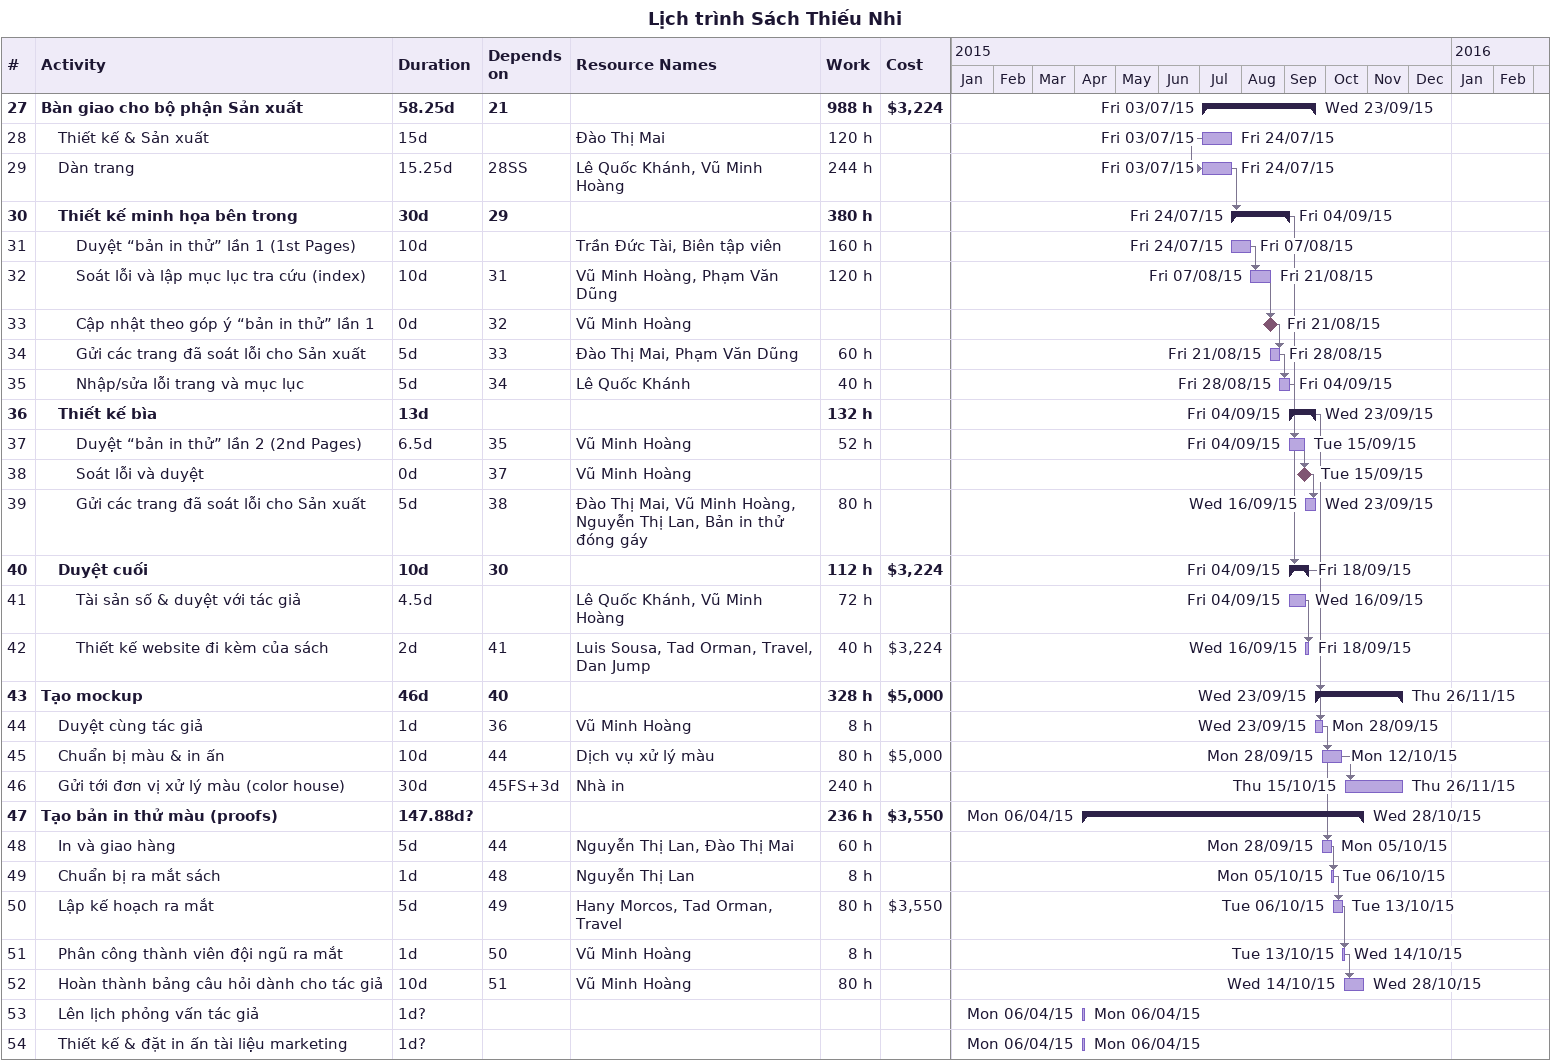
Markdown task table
Lịch trình Sách Thiếu Nhi

| ID | Level | Task | Duration | Start | Finish | Predecessors | Resources | Work (h) | Cost ($) |
|---|---|---|---|---|---|---|---|---|---|
| 27 | 1 | **Bàn giao cho bộ phận Sản xuất** | 58.25d | 2015-07-03 | 2015-09-23 | 21 |  | 988 | 3224 |
| 28 | 2 | Thiết kế & Sản xuất | 15d | 2015-07-03 | 2015-07-24 |  | Đào Thị Mai | 120 |  |
| 29 | 2 | Dàn trang | 15.25d | 2015-07-03 | 2015-07-24 | 28SS | Lê Quốc Khánh, Vũ Minh Hoàng | 244 |  |
| 30 | 2 | **Thiết kế minh họa bên trong** | 30d | 2015-07-24 | 2015-09-04 | 29 |  | 380 |  |
| 31 | 3 | Duyệt “bản in thử” lần 1 (1st Pages) | 10d | 2015-07-24 | 2015-08-07 |  | Trần Đức Tài, Biên tập viên | 160 |  |
| 32 | 3 | Soát lỗi và lập mục lục tra cứu (index) | 10d | 2015-08-07 | 2015-08-21 | 31 | Vũ Minh Hoàng, Phạm Văn Dũng | 120 |  |
| 33 | 3 | Cập nhật theo góp ý “bản in thử” lần 1 | 0d | 2015-08-21 | 2015-08-21 | 32 | Vũ Minh Hoàng |  |  |
| 34 | 3 | Gửi các trang đã soát lỗi cho Sản xuất | 5d | 2015-08-21 | 2015-08-28 | 33 | Đào Thị Mai, Phạm Văn Dũng | 60 |  |
| 35 | 3 | Nhập/sửa lỗi trang và mục lục | 5d | 2015-08-28 | 2015-09-04 | 34 | Lê Quốc Khánh | 40 |  |
| 36 | 2 | **Thiết kế bìa** | 13d | 2015-09-04 | 2015-09-23 |  |  | 132 |  |
| 37 | 3 | Duyệt “bản in thử” lần 2 (2nd Pages) | 6.5d | 2015-09-04 | 2015-09-15 | 35 | Vũ Minh Hoàng | 52 |  |
| 38 | 3 | Soát lỗi và duyệt | 0d | 2015-09-15 | 2015-09-15 | 37 | Vũ Minh Hoàng |  |  |
| 39 | 3 | Gửi các trang đã soát lỗi cho Sản xuất | 5d | 2015-09-16 | 2015-09-23 | 38 | Đào Thị Mai, Vũ Minh Hoàng, Nguyễn Thị Lan, Bản in thử đóng gáy | 80 |  |
| 40 | 2 | **Duyệt cuối** | 10d | 2015-09-04 | 2015-09-18 | 30 |  | 112 | 3224 |
| 41 | 3 | Tài sản số & duyệt với tác giả | 4.5d | 2015-09-04 | 2015-09-16 |  | Lê Quốc Khánh, Vũ Minh Hoàng | 72 |  |
| 42 | 3 | Thiết kế website đi kèm của sách | 2d | 2015-09-16 | 2015-09-18 | 41 | Luis Sousa, Tad Orman, Travel, Dan Jump | 40 | 3224 |
| 43 | 1 | **Tạo mockup** | 46d | 2015-09-23 | 2015-11-26 | 40 |  | 328 | 5000 |
| 44 | 2 | Duyệt cùng tác giả | 1d | 2015-09-23 | 2015-09-28 | 36 | Vũ Minh Hoàng | 8 |  |
| 45 | 2 | Chuẩn bị màu & in ấn | 10d | 2015-09-28 | 2015-10-12 | 44 | Dịch vụ xử lý màu | 80 | 5000 |
| 46 | 2 | Gửi tới đơn vị xử lý màu (color house) | 30d | 2015-10-15 | 2015-11-26 | 45FS+3d | Nhà in | 240 |  |
| 47 | 1 | **Tạo bản in thử màu (proofs)** | 147.88d? | 2015-04-06 | 2015-10-28 |  |  | 236 | 3550 |
| 48 | 2 | In và giao hàng | 5d | 2015-09-28 | 2015-10-05 | 44 | Nguyễn Thị Lan, Đào Thị Mai | 60 |  |
| 49 | 2 | Chuẩn bị ra mắt sách | 1d | 2015-10-05 | 2015-10-06 | 48 | Nguyễn Thị Lan | 8 |  |
| 50 | 2 | Lập kế hoạch ra mắt | 5d | 2015-10-06 | 2015-10-13 | 49 | Hany Morcos, Tad Orman, Travel | 80 | 3550 |
| 51 | 2 | Phân công thành viên đội ngũ ra mắt | 1d | 2015-10-13 | 2015-10-14 | 50 | Vũ Minh Hoàng | 8 |  |
| 52 | 2 | Hoàn thành bảng câu hỏi dành cho tác giả | 10d | 2015-10-14 | 2015-10-28 | 51 | Vũ Minh Hoàng | 80 |  |
| 53 | 2 | Lên lịch phỏng vấn tác giả | 1d? | 2015-04-06 | 2015-04-06 |  |  |  |  |
| 54 | 2 | Thiết kế & đặt in ấn tài liệu marketing | 1d? | 2015-04-06 | 2015-04-06 |  |  |  |  |
